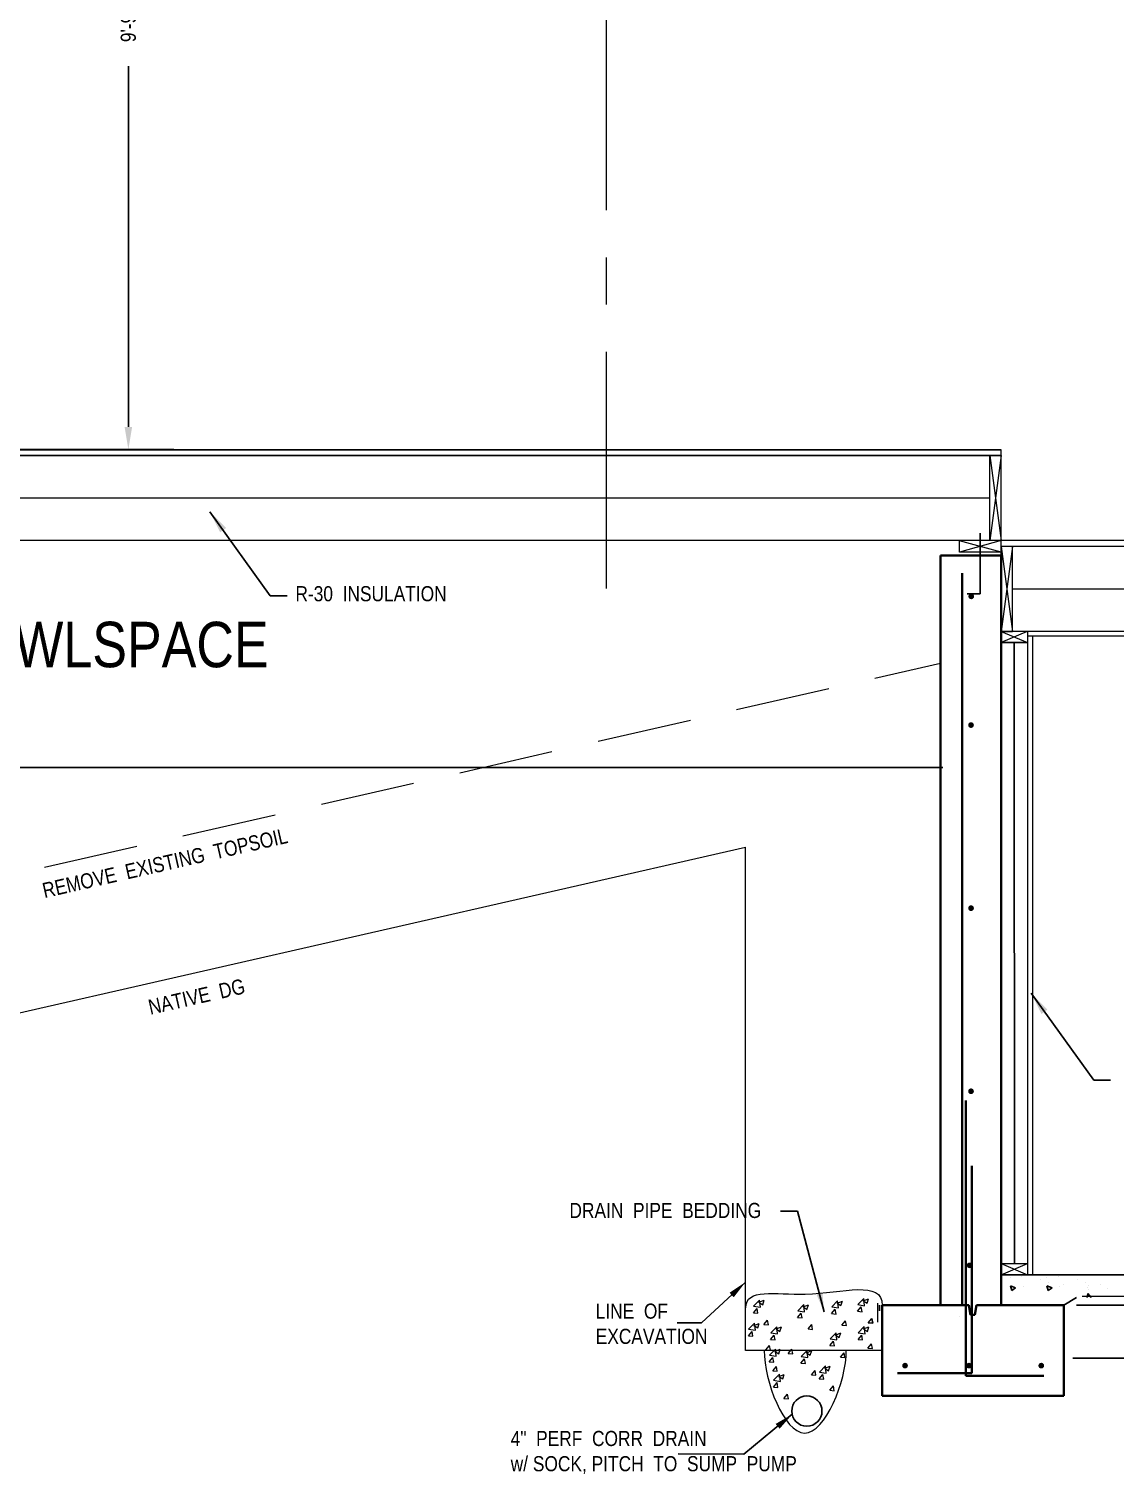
# Model space of a CAD drawing. Extents: x 1662 to 3024, y -14186 to -10515.
# Drawn here: x 2146.1 to 2289.6, y -14151.4 to -13960.5 of the extents above; entities that cross this region are included whole.
import ezdxf

# ---------------------------------------------------------------- set-up
doc = ezdxf.new("R2010")
doc.units = 0
doc.header["$LTSCALE"] = 50
doc.header["$MEASUREMENT"] = 0
doc.linetypes.add('CENTER', pattern=[2, 1.25, -0.25, 0.25, -0.25])
doc.linetypes.add('DASHED', pattern=[0.75, 0.5, -0.25])
for name, color, linetype in [('CONCRETE', 7, 'CONTINUOUS'), ('FLOOR_FRAMING', 3, 'CONTINUOUS'), ('INSULATION', 30, 'CONTINUOUS'), ('PAINTER DIM', 3, 'CONTINUOUS'), ('ROOF_FRAMING', 7, 'CONTINUOUS'), ('TEXT', 250, 'CONTINUOUS')]:
    doc.layers.add(name, color=color, linetype=linetype)
doc.layers.add('FOUNDATION', color=7, linetype='CONTINUOUS', lineweight=40)
doc.layers.add('FOUNDATION TEXT', color=7, linetype='CONTINUOUS', lineweight=9)
doc.styles.add('ARCHENT', font='technical.ttf', dxfattribs={"height": 2})
doc.linetypes.add('BATTING', pattern='A,0.0001,-0.1,[134,ltypeshp.shx,S=0.1,R=0,X=-0.1,Y=0],-0.2,[134,ltypeshp.shx,S=0.1,R=180,X=0.1,Y=0],-0.1', length=0.4001)
doc.dimstyles.new('ARCHENTLTD', dxfattribs={"dimtxt": 2, "dimasz": 3, "dimexe": 6, "dimexo": 3, "dimgap": 2, "dimtad": 0, "dimdec": 3, "dimzin": 1, "dimdsep": 46, "dimlunit": 4, "dimtxsty": 'ARCHENT', "dimcen": 2, "dimadec": 0, "dimazin": 0, "dimtfac": 1, "dimtdec": 3, "dimtofl": 0, "dimtmove": 0, "dimatfit": 3, "dimfxl": 1, "dimfrac": 2, "dimtolj": 1, "dimtzin": 0, "dimarcsym": 0})

# ---------------------------------------------------------------- blocks, each defined once
blk = doc.blocks.new('*D183')
at = {"layer": 'PAINTER DIM', "color": 0, "lineweight": -2, "ltscale": 0.25}
for p, q in [((2057.15, -13900.01), (2165.22, -13900.01)), ((2159.22, -13903.01), (2159.22, -13950.67)), ((2159.22, -14013.04), (2159.22, -13965.39)), ((2057.18, -14016.04), (2165.22, -14016.04))]:
    blk.add_line(p, q, dxfattribs=at)
at = {"layer": 'PAINTER DIM', "color": 0, "lineweight": 9, "ltscale": 0.25}
for points in [[(2158.72, -13903.01), (2159.72, -13903.01), (2159.22, -13900.01)], [(2158.72, -14013.04), (2159.72, -14013.04), (2159.22, -14016.04)]]:
    blk.add_solid(points, dxfattribs=at)
at = {"layer": 'PAINTER DIM', "color": 0, "lineweight": 9, "ltscale": 0.25, "insert": (2159.22, -13958.03), "char_height": 2, "attachment_point": 5, "rotation": 90, "style": 'ARCHENT'}
blk.add_mtext('\\A1;9\'-9 1/2"', dxfattribs=at)

msp = doc.modelspace()

# ---------------------------------------------------------------- linework, layer by layer
at = {"layer": 'CONCRETE', "color": 3, "lineweight": 9, "ltscale": 0.25}
msp.add_line((2057.6808, -14016.0684), (2156.5718, -14016.0684), dxfattribs=at)
at = {"layer": 'CONCRETE', "color": 7, "lineweight": 20, "ltscale": 0.25}
for p, q in [((2273.0453, -14028.0703), (2273.0453, -14016.8184)), ((2269.0356, -14029.5797), (2269.0356, -14028.0687)), ((2274.526, -14040.0703), (2274.526, -14028.0703))]:
    msp.add_line(p, q, dxfattribs=at)
at = {"layer": 'CONCRETE', "color": 7, "linetype": 'Continuous', "lineweight": 30, "ltscale": 0.125}
for p, q in [((2271.7595, -14027.0892), (2271.7595, -14035.0892)), ((2271.7595, -14035.0892), (2270.0184, -14035.0892)), ((2399.6108, -14125.0481), (2274.5259, -14125.0481))]:
    msp.add_line(p, q, dxfattribs=at)
at = {"layer": 'CONCRETE', "color": 7, "lineweight": 9, "ltscale": 0.25}
for p, q in [((2274.5356, -14028.0703), (2269.0356, -14029.5798)), ((2274.5356, -14029.5813), (2269.0356, -14028.0972)), ((2258.2061, -14128.7981), (2258.2061, -14131.2977))]:
    msp.add_line(p, q, dxfattribs=at)
at = {"layer": 'CONCRETE', "color": 7, "linetype": 'Continuous', "lineweight": 9, "ltscale": 0.125}
for p, q in [((2274.526, -14029.5815), (2269.0356, -14029.5798)), ((2274.526, -14040.0703), (2278.0044, -14041.5082)), ((2277.9791, -14040.0703), (2274.526, -14041.5082))]:
    msp.add_line(p, q, dxfattribs=at)
at = {"layer": 'CONCRETE', "color": 7, "linetype": 'Continuous', "lineweight": 40, "ltscale": 0.15}
msp.add_line((2269.3595, -14032.3799), (2269.3595, -14129.0481), dxfattribs=at)
at = {"layer": 'CONCRETE', "color": 7, "linetype": 'Continuous', "ltscale": 1.5}
msp.add_line((2278.0044, -14041.5082), (2274.526, -14041.5082), dxfattribs=at)
at = {"layer": 'CONCRETE', "color": 35, "lineweight": 30, "ltscale": 1.5}
msp.add_line((2056.7481, -14058.0443), (2266.8069, -14058.0443), dxfattribs=at)
at = {"layer": 'CONCRETE', "lineweight": 20, "ltscale": 1.5}
for p, q in [((2240.7531, -14135.0481), (2240.7531, -14068.579)), ((2256.7866, -14135.0481), (2240.7531, -14135.0481)), ((2258.4235, -14135.0481), (2240.7531, -14135.0481)), ((2258.8296, -14135.0481), (2240.7531, -14135.0481))]:
    msp.add_line(p, q, dxfattribs=at)
at = {"layer": 'CONCRETE', "color": 7, "linetype": 'Continuous', "lineweight": 40, "ltscale": 1.5}
for p, q in [((2269.8829, -14138.3802), (2269.8829, -14102.0453)), ((2280.1532, -14138.3749), (2269.8829, -14138.3802))]:
    msp.add_line(p, q, dxfattribs=at)
at = {"layer": 'CONCRETE', "color": 7, "linetype": 'DASHED', "lineweight": 40, "ltscale": 10}
for p, q in [((2270.6616, -14138.0534), (2270.6616, -14110.6756)), ((2260.8296, -14138.0481), (2270.6616, -14138.0481))]:
    msp.add_line(p, q, dxfattribs=at)
at = {"layer": 'CONCRETE', "color": 7, "linetype": 'Continuous', "ltscale": 3}
for p, q in [((2276.4461, -14126.7729), (2275.7459, -14126.5041)), ((2275.9488, -14127.1085), (2275.746, -14126.5042)), ((2275.7495, -14125.4392), (2275.7495, -14125.4392)), ((2277.2677, -14125.3044), (2277.2677, -14125.3044)), ((2277.4878, -14126.5302), (2277.4878, -14126.5302)), ((2279.7711, -14125.634), (2279.7711, -14125.634)), ((2281.2584, -14126.7729), (2280.5583, -14126.5041)), ((2280.7611, -14127.1085), (2280.5584, -14126.5042)), ((2280.5618, -14125.4392), (2280.5618, -14125.4392)), ((2280.8005, -14126.0794), (2280.8005, -14126.0794)), ((2282.08, -14125.3044), (2282.08, -14125.3044)), ((2282.3001, -14126.5302), (2282.3001, -14126.5302)), ((2282.826, -14126.3047), (2282.826, -14126.3047)), ((2284.5834, -14125.634), (2284.5834, -14125.634)), ((2285.6128, -14126.0794), (2285.6128, -14126.0794)), ((2286.0866, -14126.4654), (2286.0866, -14126.4654)), ((2287.6383, -14126.3047), (2287.6383, -14126.3047)), ((2276.4461, -14126.7729), (2275.9487, -14127.1084)), ((2281.2584, -14126.7729), (2280.761, -14127.1084)), ((2285.8868, -14128.0481), (2285.9853, -14127.5141)), ((2285.9349, -14126.7835), (2285.9349, -14126.7835)), ((2286.4333, -14128.0481), (2285.9852, -14127.5141)), ((2286.0876, -14127.0133), (2286.0876, -14127.0133)), ((2288.612, -14126.8025), (2288.612, -14126.8025)), ((2268.9672, -14130.5012), (2268.9672, -14130.5012)), ((2256.9576, -14131.3942), (2257.5553, -14131.4465)), ((2257.5552, -14131.4465), (2257.4396, -14130.8197))]:
    msp.add_line(p, q, dxfattribs=at)
at = {"layer": 'CONCRETE', "color": 7, "linetype": 'Continuous', "lineweight": 9, "ltscale": 3}
for p, q in [((2241.8302, -14129.194), (2242.6091, -14128.3822)), ((2242.5361, -14128.683), (2243.2363, -14128.4142)), ((2242.7194, -14129.3319), (2242.6089, -14128.3822)), ((2243.0334, -14129.0185), (2243.2362, -14128.4142)), ((2252.1479, -14129.2956), (2252.9268, -14128.4838)), ((2252.8539, -14128.7845), (2253.5541, -14128.5157)), ((2253.0372, -14129.4335), (2252.9267, -14128.4838)), ((2253.3512, -14129.1201), (2253.554, -14128.5158)), ((2255.6041, -14128.9908), (2256.383, -14128.179)), ((2256.3101, -14128.4797), (2257.0102, -14128.211)), ((2256.3101, -14128.4797), (2256.8075, -14128.8153)), ((2256.4933, -14129.1287), (2256.3828, -14128.179)), ((2256.8073, -14128.8153), (2257.0101, -14128.211)), ((2241.7962, -14130.0755), (2242.2783, -14129.5009)), ((2241.7962, -14130.0755), (2242.3939, -14130.1277)), ((2241.8302, -14129.194), (2242.7195, -14129.3319)), ((2242.3938, -14130.1278), (2242.2782, -14129.5009)), ((2242.5361, -14128.683), (2243.0336, -14129.0185)), ((2247.6412, -14130.685), (2248.1233, -14130.1105)), ((2247.6752, -14129.8036), (2248.4541, -14128.9918)), ((2247.6752, -14129.8036), (2248.5646, -14129.9415)), ((2248.2388, -14130.7373), (2248.1232, -14130.1105)), ((2248.3812, -14129.2925), (2249.0813, -14129.0237)), ((2248.3812, -14129.2925), (2248.8786, -14129.628)), ((2248.5644, -14129.9415), (2248.4539, -14128.9918)), ((2248.8784, -14129.6281), (2249.0812, -14129.0238)), ((2252.114, -14130.177), (2252.5961, -14129.6025)), ((2252.114, -14130.177), (2252.7117, -14130.2293)), ((2252.1479, -14129.2956), (2253.0373, -14129.4335)), ((2252.7115, -14130.2293), (2252.5959, -14129.6025)), ((2252.8539, -14128.7845), (2253.3513, -14129.12)), ((2255.5701, -14129.8722), (2256.0522, -14129.2977)), ((2255.5701, -14129.8722), (2256.1678, -14129.9245)), ((2255.6041, -14128.9908), (2256.4935, -14129.1287)), ((2256.1677, -14129.9246), (2256.0521, -14129.2977)), ((2241.1694, -14132.2419), (2241.9483, -14131.4302)), ((2241.1694, -14132.2419), (2242.0588, -14132.3799)), ((2241.8754, -14131.7309), (2242.5756, -14131.4621)), ((2241.8754, -14131.7309), (2242.3728, -14132.0664)), ((2242.0586, -14132.3799), (2241.9482, -14131.4302)), ((2242.3727, -14132.0664), (2242.5754, -14131.4621)), ((2243.1837, -14131.5974), (2243.6658, -14131.0228)), ((2243.1837, -14131.5974), (2243.7814, -14131.6497)), ((2243.7813, -14131.6497), (2243.6657, -14131.0229)), ((2244.1071, -14132.718), (2244.886, -14131.9062)), ((2244.8131, -14132.2069), (2245.5133, -14131.9382)), ((2244.8131, -14132.2069), (2245.3105, -14132.5424)), ((2244.9964, -14132.8559), (2244.8859, -14131.9062)), ((2245.3104, -14132.5425), (2245.5132, -14131.9382)), ((2247.6412, -14130.685), (2248.2389, -14130.7373)), ((2249.0287, -14132.2069), (2249.5108, -14131.6324)), ((2249.0287, -14132.2069), (2249.6264, -14132.2592)), ((2249.6263, -14132.2592), (2249.5107, -14131.6324)), ((2253.5015, -14131.6989), (2253.9836, -14131.1244)), ((2253.5015, -14131.6989), (2254.0992, -14131.7512)), ((2254.0991, -14131.7513), (2253.9834, -14131.1244)), ((2255.655, -14132.6991), (2256.4338, -14131.8874)), ((2256.3609, -14132.1881), (2257.0611, -14131.9193)), ((2256.3609, -14132.1881), (2256.8583, -14132.5236)), ((2256.5442, -14132.8371), (2256.4337, -14131.8874)), ((2256.8582, -14132.5236), (2257.061, -14131.9193)), ((2256.9576, -14131.3942), (2257.4397, -14130.8196)), ((2241.1354, -14133.1234), (2241.6175, -14132.5488)), ((2241.1354, -14133.1234), (2241.7331, -14133.1757)), ((2241.733, -14133.1757), (2241.6174, -14132.5489)), ((2244.0732, -14133.5994), (2244.5553, -14133.0249)), ((2244.0732, -14133.5994), (2244.6709, -14133.6517)), ((2244.1071, -14132.718), (2244.9965, -14132.8559)), ((2244.6708, -14133.6517), (2244.5551, -14133.0249)), ((2251.9106, -14134.3933), (2252.3927, -14133.8188)), ((2251.9446, -14133.5119), (2252.7235, -14132.7001)), ((2251.9446, -14133.5119), (2252.834, -14133.6498)), ((2252.5082, -14134.4456), (2252.3926, -14133.8188)), ((2252.6506, -14133.0008), (2253.3508, -14132.7321)), ((2252.6506, -14133.0008), (2253.148, -14133.3363)), ((2252.8339, -14133.6498), (2252.7234, -14132.7001)), ((2253.1479, -14133.3364), (2253.3506, -14132.7321)), ((2255.621, -14133.5806), (2256.1031, -14133.006)), ((2255.621, -14133.5806), (2256.2187, -14133.6329)), ((2255.655, -14132.6991), (2256.5443, -14132.8371)), ((2256.2186, -14133.6329), (2256.1029, -14133.006)), ((2256.9352, -14134.7511), (2257.4173, -14134.1765)), ((2257.5328, -14134.8034), (2257.4172, -14134.1766)), ((2243.4536, -14134.9735), (2243.9357, -14134.399)), ((2243.4536, -14134.9735), (2244.0514, -14135.0258)), ((2243.9013, -14136.5512), (2244.3834, -14135.9766)), ((2243.9353, -14135.6697), (2244.7142, -14134.8579)), ((2243.9353, -14135.6697), (2244.8247, -14135.8076)), ((2244.0512, -14135.0258), (2243.9356, -14134.399)), ((2244.4989, -14136.6035), (2244.3833, -14135.9766)), ((2244.6413, -14135.1587), (2245.3414, -14134.8899)), ((2244.6413, -14135.1587), (2245.1387, -14135.4942)), ((2244.8245, -14135.8076), (2244.714, -14134.8579)), ((2245.1386, -14135.4942), (2245.3413, -14134.8899)), ((2246.3914, -14135.4496), (2246.8735, -14134.875)), ((2246.3914, -14135.4496), (2246.9891, -14135.5019)), ((2246.989, -14135.5019), (2246.8733, -14134.8751)), ((2248.0681, -14136.7295), (2248.5502, -14136.1549)), ((2248.1021, -14135.848), (2248.8809, -14135.0363)), ((2248.1021, -14135.848), (2248.9914, -14135.986)), ((2248.6657, -14136.7818), (2248.55, -14136.155)), ((2248.808, -14135.337), (2249.5082, -14135.0682)), ((2248.808, -14135.337), (2249.3054, -14135.6725)), ((2248.9913, -14135.986), (2248.8808, -14135.0363)), ((2249.3053, -14135.6725), (2249.5081, -14135.0682)), ((2251.9106, -14134.3933), (2252.5084, -14134.4456)), ((2253.2982, -14135.9152), (2253.7802, -14135.3407)), ((2253.2982, -14135.9152), (2253.8959, -14135.9675)), ((2253.8957, -14135.9676), (2253.7801, -14135.3407)), ((2256.9352, -14134.7511), (2257.5329, -14134.8034)), ((2243.9013, -14136.5512), (2244.499, -14136.6034)), ((2244.3581, -14137.7449), (2244.8402, -14137.1703)), ((2244.3581, -14137.7449), (2244.9558, -14137.7971)), ((2244.9557, -14137.7972), (2244.8401, -14137.1703)), ((2248.0681, -14136.7295), (2248.6658, -14136.7818)), ((2249.4556, -14138.2514), (2249.9377, -14137.6769)), ((2250.0532, -14138.3037), (2249.9375, -14137.6769)), ((2250.5333, -14137.8993), (2251.3121, -14137.0875)), ((2250.5333, -14137.8993), (2251.4226, -14138.0372)), ((2251.2392, -14137.3882), (2251.9394, -14137.1194)), ((2251.2392, -14137.3882), (2251.7366, -14137.7237)), ((2251.4225, -14138.0372), (2251.312, -14137.0875)), ((2251.7365, -14137.7237), (2251.9393, -14137.1194)), ((2244.437, -14139.8694), (2244.9191, -14139.2949)), ((2244.437, -14139.8694), (2245.0347, -14139.9217)), ((2244.471, -14138.988), (2245.2499, -14138.1762)), ((2244.471, -14138.988), (2245.3603, -14139.1259)), ((2245.0346, -14139.9217), (2244.9189, -14139.2949)), ((2245.1769, -14138.4769), (2245.8771, -14138.2081)), ((2245.1769, -14138.4769), (2245.6744, -14138.8124)), ((2245.3602, -14139.1259), (2245.2497, -14138.1762)), ((2245.6742, -14138.8125), (2245.877, -14138.2082)), ((2249.4556, -14138.2514), (2250.0533, -14138.3037)), ((2250.4993, -14138.7807), (2250.9814, -14138.2062)), ((2250.4993, -14138.7807), (2251.097, -14138.833)), ((2251.0969, -14138.833), (2250.9812, -14138.2062)), ((2251.8868, -14140.3026), (2252.3689, -14139.7281)), ((2252.4844, -14140.3549), (2252.3687, -14139.7281)), ((2245.8245, -14141.3913), (2246.3066, -14140.8168)), ((2245.8245, -14141.3913), (2246.4222, -14141.4436)), ((2246.4221, -14141.4437), (2246.3065, -14140.8168)), ((2251.8868, -14140.3026), (2252.4845, -14140.3549))]:
    msp.add_line(p, q, dxfattribs=at)
at = {"layer": 'CONCRETE', "ltscale": 0.25}
msp.add_line((2282.8296, -14129.0481), (2284.4823, -14128.0473), dxfattribs=at)
at = {"layer": 'CONCRETE', "color": 7, "linetype": 'Continuous', "lineweight": 20, "ltscale": 0.125}
msp.add_line((2387.6108, -14127.8642), (2285.2166, -14127.9197), dxfattribs=at)
at = {"layer": 'CONCRETE', "linetype": 'Continuous', "lineweight": 25, "ltscale": 0.5}
msp.add_line((2258.4479, -14129.0481), (2258.4479, -14129.7981), dxfattribs=at)
msp.add_line((2258.4479, -14129.0481), (2258.4479, -14129.7981), dxfattribs=at)
at = {"layer": 'CONCRETE', "color": 7, "linetype": 'Continuous', "lineweight": 30}
msp.add_line((2377.6108, -14129.0496), (2284.4812, -14129.0481), dxfattribs=at)
at = {"layer": 'CONCRETE', "lineweight": 30, "ltscale": 1.5}
msp.add_line((2299.1333, -14136.0481), (2283.9788, -14136.0481), dxfattribs=at)
at = {"layer": 'CONCRETE', "color": 1, "linetype": 'Continuous', "ltscale": 1.5, "const_width": 0.375}
for points in [[(2270.3913, -14035.4304, 1), (2270.7663, -14035.4304, 1)], [(2270.362, -14052.4304, 1), (2270.737, -14052.4304, 1)], [(2270.3623, -14076.6179, 1), (2270.7373, -14076.6179, 1)], [(2270.3623, -14100.8054, 1), (2270.7373, -14100.8054, 1)], [(2270.175, -14123.7981, 1), (2270.55, -14123.7981, 1)]]:
    msp.add_lwpolyline(points, format="xyb", close=True, dxfattribs=at)
at = {"layer": 'CONCRETE', "color": 7, "linetype": 'Continuous', "ltscale": 1.5, "const_width": 0.375}
for points in [[(2261.6421, -14137.0481, 1), (2262.0171, -14137.0481, 1)], [(2270.4605, -14137.0481, -1), (2270.0855, -14137.0481, -1)], [(2280.0171, -14137.0481, -1), (2279.6421, -14137.0481, -1)]]:
    msp.add_lwpolyline(points, format="xyb", close=True, dxfattribs=at)
at = {"layer": 'CONCRETE', "color": 7, "linetype": 'Continuous', "ltscale": 0.25}
msp.add_circle((2248.8583, -14143.0492), 2, dxfattribs=at)
at = {"layer": 'CONCRETE', "color": 7, "linetype": 'Continuous', "lineweight": 9, "ltscale": 0.125}
for points, start_tangent, end_tangent in [([(2240.7913, -14129.4315), (2248.6398, -14127.5999), (2258.8296, -14129.0819)], (-0.01425247, 0.99989843), (0.01425247, -0.99989843)), ([(2243.2128, -14135.0488), (2248.5631, -14145.9459), (2254.075, -14135.0488)], (0, -1), (0, 1))]:
    msp.add_spline(points, degree=3, dxfattribs=dict(at, start_tangent=start_tangent, end_tangent=end_tangent))
at = {"layer": 'FLOOR_FRAMING', "color": 7, "lineweight": 20, "ltscale": 0.25}
for p, q in [((2274.5356, -14016.8231), (2273.0356, -14028.0703)), ((2273.0453, -14016.8258), (2274.5356, -14028.0703)), ((2274.5356, -14016.8231), (2274.5356, -14016.0684)), ((2274.5356, -14028.0703), (2274.5356, -14016.8203)), ((2276.0163, -14028.8231), (2274.5163, -14040.0703)), ((2274.526, -14028.8184), (2390.9906, -14028.8203)), ((2274.526, -14028.8258), (2276.0163, -14040.0703)), ((2276.0163, -14040.0703), (2276.0163, -14028.8203)), ((2274.526, -14040.0703), (2276.026, -14040.0703)), ((2278.026, -14040.0703), (2278.026, -14125.0481)), ((2278.651, -14040.6953), (2278.651, -14125.0481)), ((2274.526, -14123.5481), (2278.026, -14123.5481)), ((2274.526, -14125.0481), (2278.026, -14125.0481))]:
    msp.add_line(p, q, dxfattribs=at)
at = {"layer": 'FLOOR_FRAMING', "color": 7, "linetype": 'Continuous', "lineweight": 20}
msp.add_line((2515.276, -14028.0703), (2048.6599, -14028.0703), dxfattribs=at)
at = {"layer": 'FLOOR_FRAMING', "color": 7, "lineweight": 9, "ltscale": 0.25}
for p, q in [((2271.5186, -14028.0703), (2266.3586, -14028.0703)), ((2390.9906, -14040.0703), (2274.5163, -14040.0703)), ((2390.8212, -14040.6953), (2278.026, -14040.6953)), ((2274.526, -14125.0481), (2278.026, -14123.5481)), ((2274.526, -14123.5481), (2278.026, -14125.0481))]:
    msp.add_line(p, q, dxfattribs=at)
at = {"layer": 'FOUNDATION', "ltscale": 1.5}
for p, q in [((2266.526, -14129.0481), (2266.526, -14030.0479)), ((2274.526, -14030.0479), (2266.526, -14030.0479)), ((2274.526, -14129.0481), (2274.526, -14030.0479)), ((2270.2682, -14129.0481), (2258.8296, -14129.0481)), ((2258.8296, -14129.0481), (2258.8296, -14141.0481)), ((2282.8296, -14129.0481), (2271.272, -14129.0481)), ((2282.8296, -14129.0481), (2282.8296, -14141.0481)), ((2282.8296, -14141.0481), (2258.8296, -14141.0481))]:
    msp.add_line(p, q, dxfattribs=at)
at = {"layer": 'FOUNDATION', "linetype": 'DASHED', "lineweight": 9, "ltscale": 0.5}
msp.add_line((2056.7481, -14092.0443), (2266.526, -14044.2452), dxfattribs=at)
at = {"layer": 'FOUNDATION', "lineweight": 20, "ltscale": 1.5}
msp.add_line((2080.7481, -14105.0371), (2240.7531, -14068.579), dxfattribs=at)
at = {"layer": 'FOUNDATION', "color": 7, "linetype": 'Continuous', "ltscale": 0.5}
for p, q in [((2270.4794, -14130.3163), (2270.2643, -14129.0481)), ((2271.0568, -14130.3167), (2271.272, -14129.0481))]:
    msp.add_line(p, q, dxfattribs=at)
at = {"layer": 'FOUNDATION', "color": 7, "linetype": 'Continuous', "ltscale": 0.125}
msp.add_line((2271.0568, -14130.3167), (2270.4794, -14130.3163), dxfattribs=at)
at = {"layer": 'INSULATION', "linetype": 'BATTING', "lineweight": 9, "ltscale": 0.25}
for p, q in [((2050.1599, -14022.4193), (2273.0453, -14022.4213)), ((2276.0163, -14034.4453), (2390.9906, -14034.4464))]:
    msp.add_line(p, q, dxfattribs=at)
at = {"layer": 'INSULATION', "linetype": 'BATTING', "ltscale": 0.07}
msp.add_line((2276.2652, -14041.5082), (2276.276, -14123.5481), dxfattribs=at)
at = {"layer": 'ROOF_FRAMING', "color": 1, "linetype": 'CENTER', "lineweight": 9, "ltscale": 0.5}
msp.add_line((2222.4055, -14034.3976), (2222.4055, -13772.8488), dxfattribs=at)
at = {"layer": 'ROOF_FRAMING', "color": 7, "linetype": 'Continuous'}
msp.add_line((2048.6599, -14016.8184), (2274.5474, -14016.8184), dxfattribs=at)
at = {"layer": 'ROOF_FRAMING', "color": 7, "linetype": 'Continuous', "lineweight": 30}
msp.add_line((2055.4317, -14016.0684), (2274.5356, -14016.0684), dxfattribs=at)

# ---------------------------------------------------------------- texts
at = {"layer": 'CONCRETE', "color": 7, "linetype": 'Continuous', "lineweight": 9, "ltscale": 0.125, "insert": (2129.6409, -14038.7909), "char_height": 6, "width": 36.0625, "attachment_point": 1, "style": 'ARCHENT'}
msp.add_mtext('CRAWLSPACE', dxfattribs=at)
at = {"layer": 'CONCRETE', "color": 7, "linetype": 'Continuous', "lineweight": 9, "ltscale": 0.125, "char_height": 2, "attachment_point": 1, "style": 'ARCHENT'}
for s, insert in [('DRAIN  PIPE  BEDDING', (2217.4923, -14115.5464)), ('4"  PERF  CORR  DRAIN\\Pw/ SOCK, PITCH  TO  SUMP  PUMP', (2209.7303, -14145.6683))]:
    msp.add_mtext(s, dxfattribs=dict(at, insert=insert))
at = {"layer": 'CONCRETE', "color": 7, "linetype": 'Continuous', "lineweight": 9, "ltscale": 0.15, "insert": (2220.9639, -14128.846), "char_height": 2, "width": 29.8125, "attachment_point": 1, "style": 'ARCHENT'}
msp.add_mtext('LINE  OF\\PEXCAVATION', dxfattribs=at)
at = {"layer": 'FOUNDATION TEXT', "color": 7, "linetype": 'Continuous', "lineweight": 9, "ltscale": 0.15, "char_height": 2, "width": 51.732692, "attachment_point": 1, "rotation": 12.785361, "style": 'ARCHENT'}
for s, insert in [('REMOVE  EXISTING  TOPSOIL', (2147.695, -14073.3529)), ('NATIVE  DG', (2161.6852, -14088.7588))]:
    msp.add_mtext(s, dxfattribs=dict(at, insert=insert))
at = {"layer": 'TEXT', "color": 7, "linetype": 'Continuous', "lineweight": 9, "ltscale": 0.125, "insert": (2181.2891, -14034.0808), "char_height": 2, "attachment_point": 1, "style": 'ARCHENT'}
msp.add_mtext('R-30  INSULATION', dxfattribs=at)

# ---------------------------------------------------------------- dimensions: what is measured, and where the dimension line sits
at = {"layer": 'PAINTER DIM', "color": 3, "lineweight": 9, "ltscale": 0.25}
dim = msp.add_linear_dim(base=(2159.2238, -14016.0443), p1=(2054.147, -13900.0138), p2=(2054.1817, -14016.0443), angle=90, text='9\'-9 1/2"', dimstyle='ARCHENTLTD', dxfattribs=at)
dim.commit()
dim.dimension.update_dxf_attribs({"geometry": '*D183', "text_midpoint": (2159.2238, -13958.029)})

# ---------------------------------------------------------------- leaders
at = {"layer": 'CONCRETE', "color": 7, "linetype": 'Continuous', "lineweight": 9, "ltscale": 0.125}
for points in [[(2251.1536, -14129.9504), (2247.6401, -14116.6317), (2245.3868, -14116.6317)], [(2240.7531, -14126.022), (2234.9504, -14131.3869), (2231.7413, -14131.3898)], [(2246.9312, -14143.4755), (2240.5211, -14148.7363), (2231.8703, -14148.7068)]]:
    msp.add_leader(points, dimstyle='ARCHENTLTD', override={"dimasz": 2.5, "dimgap": 2, "dimtad": 0}, dxfattribs=at)
at = {"layer": 'TEXT', "color": 7, "linetype": 'Continuous', "lineweight": 9, "ltscale": 0.125}
for points in [[(2169.9953, -14024.2457), (2177.9598, -14035.3399), (2180.1802, -14035.3399)], [(2278.5037, -14087.8651), (2286.7631, -14099.3219), (2288.9835, -14099.3219)]]:
    msp.add_leader(points, dimstyle='ARCHENTLTD', override={"dimgap": 2, "dimtad": 0}, dxfattribs=at)

doc.saveas('drawing.dxf')
